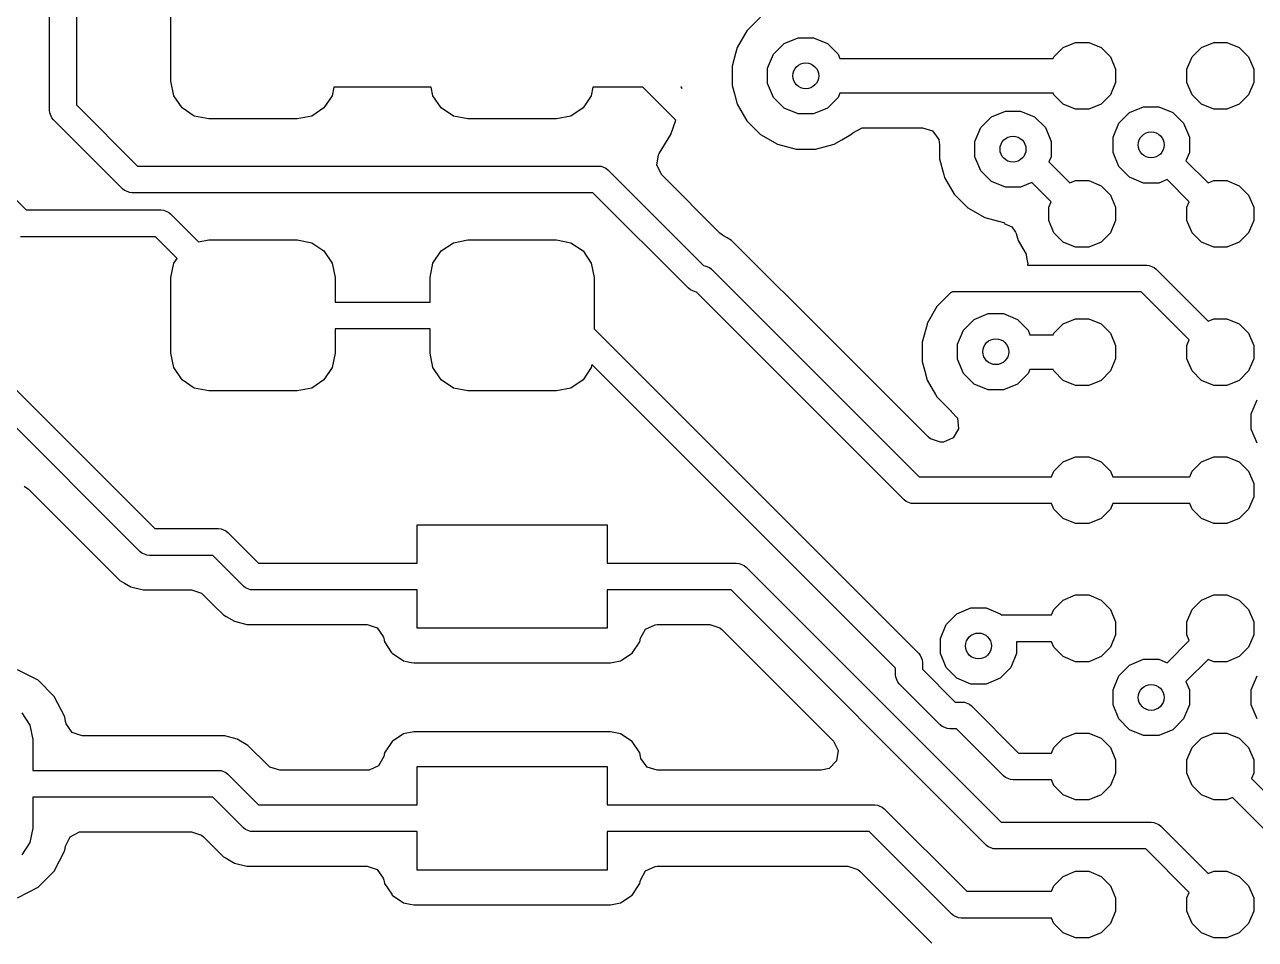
# Model space of a CAD drawing. Extents: x 2.09 to 4.51, y -4.8 to -2.93.
# Drawn here: x 3.255 to 3.5356, y -3.9725 to -3.7639 of the extents above; entities that cross this region are included whole.
import ezdxf

# ---------------------------------------------------------------- set-up
doc = ezdxf.new("R2010")
doc.units = 0
doc.header["$MEASUREMENT"] = 0
doc.layers.add('BLACK', color=7, linetype='CONTINUOUS')

msp = doc.modelspace()

# ---------------------------------------------------------------- linework, layer by layer
at = {"layer": 'BLACK', "linetype": 'CONTINUOUS'}
for p, q in [((3.26073, -3.78346), (3.26073, -3.57901)), ((3.26683, -3.57901), (3.26683, -3.7822)), ((3.28839, -3.77682), (3.28839, -3.7596)), ((3.42278, -3.76219), (3.41967, -3.7653)), ((3.41967, -3.7653), (3.41746, -3.76912)), ((3.42815, -3.76823), (3.43134, -3.7669)), ((3.43134, -3.7669), (3.4348, -3.7669)), ((3.4348, -3.7669), (3.43799, -3.76823)), ((3.41746, -3.76912), (3.41709, -3.7705)), ((3.42571, -3.77067), (3.42815, -3.76823)), ((3.43799, -3.76823), (3.44044, -3.77067)), ((3.48961, -3.77128), (3.49175, -3.76914)), ((3.49175, -3.76914), (3.49455, -3.76798)), ((3.49455, -3.76798), (3.49758, -3.76798)), ((3.49758, -3.76798), (3.50037, -3.76914)), ((3.50037, -3.76914), (3.50251, -3.77128)), ((3.52111, -3.77128), (3.52325, -3.76914)), ((3.52325, -3.76914), (3.52605, -3.76798)), ((3.52605, -3.76798), (3.52907, -3.76798)), ((3.52907, -3.76798), (3.53187, -3.76914)), ((3.53187, -3.76914), (3.53401, -3.77128)), ((3.41709, -3.7705), (3.41632, -3.77339)), ((3.42438, -3.77386), (3.42571, -3.77067)), ((3.44044, -3.77067), (3.44084, -3.77165)), ((3.44084, -3.77165), (3.48946, -3.77165)), ((3.48946, -3.77165), (3.48961, -3.77128)), ((3.50251, -3.77128), (3.50367, -3.77408)), ((3.51995, -3.77408), (3.52111, -3.77128)), ((3.53401, -3.77128), (3.53517, -3.77408)), ((3.41632, -3.77339), (3.41632, -3.7778)), ((3.42438, -3.77732), (3.42438, -3.77386)), ((3.50367, -3.77408), (3.50367, -3.7771)), ((3.51995, -3.7771), (3.51995, -3.77408)), ((3.53517, -3.77408), (3.53517, -3.7771)), ((3.28904, -3.78012), (3.28839, -3.77682)), ((3.32551, -3.77821), (3.32513, -3.78012)), ((3.34772, -3.77821), (3.32551, -3.77821)), ((3.3481, -3.78012), (3.34772, -3.77821)), ((3.38457, -3.77821), (3.38419, -3.78012)), ((3.39594, -3.77821), (3.38457, -3.77821)), ((3.40343, -3.7857), (3.39594, -3.77821)), ((3.40484, -3.77821), (3.40457, -3.77821)), ((3.40457, -3.77821), (3.40484, -3.77848)), ((3.40484, -3.77848), (3.40484, -3.77821)), ((3.40484, -3.77821), (3.40484, -3.77821)), ((3.41632, -3.7778), (3.41683, -3.7797)), ((3.42571, -3.78051), (3.42438, -3.77732)), ((3.50367, -3.7771), (3.50251, -3.7799)), ((3.52111, -3.7799), (3.51995, -3.7771)), ((3.53517, -3.7771), (3.53401, -3.7799)), ((3.29091, -3.78291), (3.28904, -3.78012)), ((3.32513, -3.78012), (3.32326, -3.78291)), ((3.34996, -3.78291), (3.3481, -3.78012)), ((3.38419, -3.78012), (3.38232, -3.78291)), ((3.41683, -3.7797), (3.41746, -3.78206)), ((3.42815, -3.78296), (3.42571, -3.78051)), ((3.44044, -3.78051), (3.43799, -3.78296)), ((3.44084, -3.77953), (3.44044, -3.78051)), ((3.48946, -3.77953), (3.44084, -3.77953)), ((3.48961, -3.7799), (3.48946, -3.77953)), ((3.49175, -3.78204), (3.48961, -3.7799)), ((3.50251, -3.7799), (3.50037, -3.78204)), ((3.52325, -3.78204), (3.52111, -3.7799)), ((3.53401, -3.7799), (3.53187, -3.78204)), ((3.2324, -3.78321), (3.25538, -3.80618)), ((3.26079, -3.78406), (3.26073, -3.78346)), ((3.26124, -3.78516), (3.26079, -3.78406)), ((3.26683, -3.7822), (3.28079, -3.79616)), ((3.2937, -3.78478), (3.29091, -3.78291)), ((3.32326, -3.78291), (3.32047, -3.78478)), ((3.35276, -3.78478), (3.34996, -3.78291)), ((3.38232, -3.78291), (3.37953, -3.78478)), ((3.41746, -3.78206), (3.41963, -3.78582)), ((3.43134, -3.78428), (3.42815, -3.78296)), ((3.4348, -3.78428), (3.43134, -3.78428)), ((3.43799, -3.78296), (3.4348, -3.78428)), ((3.47539, -3.78494), (3.47859, -3.78362)), ((3.47859, -3.78362), (3.48204, -3.78362)), ((3.48204, -3.78362), (3.48524, -3.78494)), ((3.49455, -3.7832), (3.49175, -3.78204)), ((3.49758, -3.7832), (3.49455, -3.7832)), ((3.50037, -3.78204), (3.49758, -3.7832)), ((3.50445, -3.78642), (3.50689, -3.78397)), ((3.50689, -3.78397), (3.51008, -3.78265)), ((3.51008, -3.78265), (3.51354, -3.78265)), ((3.51354, -3.78265), (3.51673, -3.78397)), ((3.51673, -3.78397), (3.51918, -3.78642)), ((3.52605, -3.7832), (3.52325, -3.78204)), ((3.52907, -3.7832), (3.52605, -3.7832)), ((3.53187, -3.78204), (3.52907, -3.7832)), ((3.26162, -3.78562), (3.26124, -3.78516)), ((3.27737, -3.80137), (3.26162, -3.78562)), ((3.297, -3.78543), (3.2937, -3.78478)), ((3.31718, -3.78543), (3.297, -3.78543)), ((3.32047, -3.78478), (3.31718, -3.78543)), ((3.35605, -3.78543), (3.35276, -3.78478)), ((3.37623, -3.78543), (3.35605, -3.78543)), ((3.37953, -3.78478), (3.37623, -3.78543)), ((3.40234, -3.789), (3.40343, -3.7857)), ((3.41963, -3.78582), (3.41967, -3.78588)), ((3.41967, -3.78588), (3.42278, -3.789)), ((3.47295, -3.78738), (3.47539, -3.78494)), ((3.48524, -3.78494), (3.48768, -3.78738)), ((3.50312, -3.78961), (3.50445, -3.78642)), ((3.51918, -3.78642), (3.5205, -3.78961)), ((3.39966, -3.79333), (3.40234, -3.789)), ((3.42278, -3.789), (3.42278, -3.789)), ((3.42278, -3.789), (3.4266, -3.7912)), ((3.4413, -3.79018), (3.44336, -3.789)), ((3.44336, -3.789), (3.44379, -3.78856)), ((3.44379, -3.78856), (3.44594, -3.78747)), ((3.44594, -3.78747), (3.44655, -3.78742)), ((3.44655, -3.78742), (3.45967, -3.78742)), ((3.45967, -3.78742), (3.46196, -3.78817)), ((3.46196, -3.78817), (3.46337, -3.79011)), ((3.47163, -3.79058), (3.47295, -3.78738)), ((3.48768, -3.78738), (3.489, -3.79058)), ((3.50312, -3.79307), (3.50312, -3.78961)), ((3.5205, -3.78961), (3.5205, -3.79307)), ((3.4266, -3.7912), (3.4266, -3.7912)), ((3.4266, -3.7912), (3.4266, -3.7912)), ((3.4266, -3.7912), (3.4266, -3.7912)), ((3.4266, -3.7912), (3.43087, -3.79234)), ((3.43087, -3.79234), (3.43087, -3.79234)), ((3.43087, -3.79234), (3.43528, -3.79234)), ((3.43528, -3.79234), (3.43954, -3.7912)), ((3.43528, -3.79234), (3.43528, -3.79234)), ((3.43954, -3.7912), (3.4413, -3.79018)), ((3.43954, -3.7912), (3.43954, -3.7912)), ((3.43954, -3.7912), (3.43954, -3.7912)), ((3.46337, -3.79011), (3.46356, -3.79132)), ((3.46356, -3.79132), (3.46356, -3.79451)), ((3.47163, -3.79403), (3.47163, -3.79058)), ((3.489, -3.79058), (3.489, -3.79403)), ((3.39913, -3.79599), (3.39951, -3.79361)), ((3.39951, -3.79361), (3.39966, -3.79333)), ((3.46356, -3.79451), (3.46454, -3.79815)), ((3.47295, -3.79722), (3.47163, -3.79403)), ((3.489, -3.79403), (3.48851, -3.79522)), ((3.48851, -3.79522), (3.49329, -3.8)), ((3.50445, -3.79626), (3.50312, -3.79307)), ((3.5205, -3.79307), (3.51972, -3.79494)), ((3.51972, -3.79494), (3.52479, -3.8)), ((3.28079, -3.79616), (3.38583, -3.79616)), ((3.38583, -3.79616), (3.38642, -3.79622)), ((3.38642, -3.79622), (3.38752, -3.79668)), ((3.38752, -3.79668), (3.38798, -3.79706)), ((3.38798, -3.79706), (3.40978, -3.81885)), ((3.40023, -3.79813), (3.39913, -3.79599)), ((3.41352, -3.81143), (3.40023, -3.79813)), ((3.46454, -3.79815), (3.4647, -3.79877)), ((3.47539, -3.79967), (3.47295, -3.79722)), ((3.50689, -3.7987), (3.50445, -3.79626)), ((3.4647, -3.79877), (3.46691, -3.80259)), ((3.47859, -3.80099), (3.47539, -3.79967)), ((3.48204, -3.80099), (3.47859, -3.80099)), ((3.4846, -3.79993), (3.48204, -3.80099)), ((3.48898, -3.80432), (3.4846, -3.79993)), ((3.49329, -3.8), (3.49455, -3.79948)), ((3.49455, -3.79948), (3.49758, -3.79948)), ((3.49758, -3.79948), (3.50037, -3.80064)), ((3.50037, -3.80064), (3.50251, -3.80278)), ((3.51008, -3.80003), (3.50689, -3.7987)), ((3.51354, -3.80003), (3.51008, -3.80003)), ((3.51541, -3.79925), (3.51354, -3.80003)), ((3.52047, -3.80432), (3.51541, -3.79925)), ((3.52479, -3.8), (3.52605, -3.79948)), ((3.52605, -3.79948), (3.52907, -3.79948)), ((3.52907, -3.79948), (3.53187, -3.80064)), ((3.53187, -3.80064), (3.53401, -3.80278)), ((3.27783, -3.80175), (3.27737, -3.80137)), ((3.27861, -3.80207), (3.27783, -3.80175)), ((3.27783, -3.80175), (3.27783, -3.80175)), ((3.27893, -3.80221), (3.27861, -3.80207)), ((3.27953, -3.80226), (3.27893, -3.80221)), ((3.27893, -3.80221), (3.27893, -3.80221)), ((3.38456, -3.80226), (3.27953, -3.80226)), ((3.40633, -3.82403), (3.38456, -3.80226)), ((3.46691, -3.80259), (3.46691, -3.80259)), ((3.46691, -3.80259), (3.47003, -3.80571)), ((3.50251, -3.80278), (3.50367, -3.80557)), ((3.53401, -3.80278), (3.53517, -3.80557)), ((3.25538, -3.80618), (3.2861, -3.80618)), ((3.2861, -3.80618), (3.2867, -3.80624)), ((3.2867, -3.80624), (3.2878, -3.8067)), ((3.2878, -3.8067), (3.28826, -3.80708)), ((3.47003, -3.80571), (3.47105, -3.8063)), ((3.47105, -3.8063), (3.47385, -3.80791)), ((3.48846, -3.80557), (3.48898, -3.80432)), ((3.48846, -3.8086), (3.48846, -3.80557)), ((3.50367, -3.80557), (3.50367, -3.8086)), ((3.51995, -3.80557), (3.52047, -3.80432)), ((3.51995, -3.8086), (3.51995, -3.80557)), ((3.53517, -3.80557), (3.53517, -3.8086)), ((3.28826, -3.80708), (3.29465, -3.81346)), ((3.47385, -3.80791), (3.47385, -3.80791)), ((3.47385, -3.80791), (3.47385, -3.80791)), ((3.47385, -3.80791), (3.47385, -3.80791)), ((3.47385, -3.80791), (3.47811, -3.80906)), ((3.47811, -3.80906), (3.47811, -3.80906)), ((3.47811, -3.80906), (3.47836, -3.80912)), ((3.47836, -3.80912), (3.47833, -3.80923)), ((3.47833, -3.80923), (3.48006, -3.81006)), ((3.48961, -3.8114), (3.48846, -3.8086)), ((3.50367, -3.8086), (3.50251, -3.8114)), ((3.52111, -3.8114), (3.51995, -3.8086)), ((3.53517, -3.8086), (3.53401, -3.8114)), ((3.28484, -3.81228), (3.25411, -3.81228)), ((3.28977, -3.81722), (3.28484, -3.81228)), ((3.41433, -3.81205), (3.41352, -3.81143)), ((3.41519, -3.81255), (3.41433, -3.81205)), ((3.48006, -3.81006), (3.4809, -3.81122)), ((3.4809, -3.81122), (3.48106, -3.81154)), ((3.48106, -3.81154), (3.48148, -3.81313)), ((3.49175, -3.81354), (3.48961, -3.8114)), ((3.50251, -3.8114), (3.50037, -3.81354)), ((3.52325, -3.81354), (3.52111, -3.8114)), ((3.53401, -3.8114), (3.53187, -3.81354)), ((3.29465, -3.81346), (3.297, -3.81299)), ((3.297, -3.81299), (3.31718, -3.81299)), ((3.31718, -3.81299), (3.32047, -3.81365)), ((3.32047, -3.81365), (3.32326, -3.81551)), ((3.34996, -3.81551), (3.35276, -3.81365)), ((3.35276, -3.81365), (3.35605, -3.81299)), ((3.35605, -3.81299), (3.37623, -3.81299)), ((3.37623, -3.81299), (3.37953, -3.81365)), ((3.37953, -3.81365), (3.38232, -3.81551)), ((3.41617, -3.81311), (3.41519, -3.81255)), ((3.43901, -3.83595), (3.41617, -3.81311)), ((3.48148, -3.81313), (3.48328, -3.81624)), ((3.49455, -3.81469), (3.49175, -3.81354)), ((3.49758, -3.81469), (3.49455, -3.81469)), ((3.50037, -3.81354), (3.49758, -3.81469)), ((3.52605, -3.81469), (3.52325, -3.81354)), ((3.52907, -3.81469), (3.52605, -3.81469)), ((3.53187, -3.81354), (3.52907, -3.81469)), ((3.28904, -3.81831), (3.28977, -3.81722)), ((3.32326, -3.81551), (3.32513, -3.81831)), ((3.3481, -3.81831), (3.34996, -3.81551)), ((3.38232, -3.81551), (3.38419, -3.81831)), ((3.48328, -3.81624), (3.48334, -3.81638)), ((3.48334, -3.81638), (3.48348, -3.81743)), ((3.48348, -3.81743), (3.4837, -3.81846)), ((3.28839, -3.8216), (3.28904, -3.81831)), ((3.32513, -3.81831), (3.32579, -3.8216)), ((3.34744, -3.8216), (3.3481, -3.81831)), ((3.38419, -3.81831), (3.38484, -3.8216)), ((3.40978, -3.81885), (3.41004, -3.81888)), ((3.41004, -3.81888), (3.41114, -3.81933)), ((3.41114, -3.81933), (3.41161, -3.81971)), ((3.41161, -3.81971), (3.45892, -3.86703)), ((3.4837, -3.81846), (3.48363, -3.81861)), ((3.48363, -3.81861), (3.48365, -3.81876)), ((3.48365, -3.81876), (3.51079, -3.81876)), ((3.51079, -3.81876), (3.51138, -3.81882)), ((3.51138, -3.81882), (3.51248, -3.81927)), ((3.51248, -3.81927), (3.51295, -3.81965)), ((3.51295, -3.81965), (3.52479, -3.8315)), ((3.28839, -3.83883), (3.28839, -3.8216)), ((3.32579, -3.8216), (3.32579, -3.82717)), ((3.34744, -3.82717), (3.34744, -3.8216)), ((3.38484, -3.8216), (3.38484, -3.83328)), ((3.40679, -3.82441), (3.40633, -3.82403)), ((3.40789, -3.82486), (3.40679, -3.82441)), ((3.40815, -3.82489), (3.40789, -3.82486)), ((3.4555, -3.87224), (3.40815, -3.82489)), ((3.46609, -3.8251), (3.46297, -3.82822)), ((3.4665, -3.82486), (3.46609, -3.8251)), ((3.50952, -3.82486), (3.4665, -3.82486)), ((3.52047, -3.83581), (3.50952, -3.82486)), ((3.32579, -3.82717), (3.34744, -3.82717)), ((3.46297, -3.82822), (3.46077, -3.83204)), ((3.46901, -3.83358), (3.47146, -3.83114)), ((3.47146, -3.83114), (3.47465, -3.82982)), ((3.47465, -3.82982), (3.47811, -3.82982)), ((3.47811, -3.82982), (3.4813, -3.83114)), ((3.4813, -3.83114), (3.48374, -3.83358)), ((3.49175, -3.83213), (3.49455, -3.83098)), ((3.49455, -3.83098), (3.49758, -3.83098)), ((3.49758, -3.83098), (3.50037, -3.83213)), ((3.52479, -3.8315), (3.52605, -3.83098)), ((3.52605, -3.83098), (3.52907, -3.83098)), ((3.52907, -3.83098), (3.53187, -3.83213)), ((3.34744, -3.83327), (3.32579, -3.83327)), ((3.32579, -3.83327), (3.32579, -3.83883)), ((3.34744, -3.83883), (3.34744, -3.83327)), ((3.38484, -3.83328), (3.45877, -3.90721)), ((3.46071, -3.83226), (3.45963, -3.8363)), ((3.46077, -3.83204), (3.46071, -3.83226)), ((3.46769, -3.83678), (3.46901, -3.83358)), ((3.48374, -3.83358), (3.48418, -3.83465)), ((3.48418, -3.83465), (3.48946, -3.83465)), ((3.48946, -3.83465), (3.48961, -3.83427)), ((3.48961, -3.83427), (3.49175, -3.83213)), ((3.50037, -3.83213), (3.50251, -3.83427)), ((3.50251, -3.83427), (3.50367, -3.83707)), ((3.53187, -3.83213), (3.53401, -3.83427)), ((3.53401, -3.83427), (3.53517, -3.83707)), ((3.46105, -3.85799), (3.43901, -3.83595)), ((3.45963, -3.8363), (3.45963, -3.84071)), ((3.46769, -3.84023), (3.46769, -3.83678)), ((3.50367, -3.83707), (3.50367, -3.8401)), ((3.51995, -3.83707), (3.52047, -3.83581)), ((3.51995, -3.8401), (3.51995, -3.83707)), ((3.53517, -3.83707), (3.53517, -3.8401)), ((3.28904, -3.84212), (3.28839, -3.83883)), ((3.32579, -3.83883), (3.32513, -3.84212)), ((3.3481, -3.84212), (3.34744, -3.83883)), ((3.46901, -3.84343), (3.46769, -3.84023)), ((3.50367, -3.8401), (3.50251, -3.84289)), ((3.52111, -3.84289), (3.51995, -3.8401)), ((3.53517, -3.8401), (3.53401, -3.84289)), ((3.29091, -3.84492), (3.28904, -3.84212)), ((3.32513, -3.84212), (3.32326, -3.84492)), ((3.34996, -3.84492), (3.3481, -3.84212)), ((3.38419, -3.84212), (3.38232, -3.84492)), ((3.38433, -3.8414), (3.38419, -3.84212)), ((3.45356, -3.91063), (3.38433, -3.8414)), ((3.45963, -3.84071), (3.46022, -3.84294)), ((3.46022, -3.84294), (3.46077, -3.84497)), ((3.48412, -3.84252), (3.48374, -3.84343)), ((3.48946, -3.84252), (3.48412, -3.84252)), ((3.48961, -3.84289), (3.48946, -3.84252)), ((3.49175, -3.84503), (3.48961, -3.84289)), ((3.50251, -3.84289), (3.50037, -3.84503)), ((3.52325, -3.84503), (3.52111, -3.84289)), ((3.53401, -3.84289), (3.53187, -3.84503)), ((3.25019, -3.8443), (3.28473, -3.87884)), ((3.2937, -3.84679), (3.29091, -3.84492)), ((3.32326, -3.84492), (3.32047, -3.84679)), ((3.35276, -3.84679), (3.34996, -3.84492)), ((3.38232, -3.84492), (3.37953, -3.84679)), ((3.46077, -3.84497), (3.46265, -3.84822)), ((3.47146, -3.84587), (3.46901, -3.84343)), ((3.47465, -3.84719), (3.47146, -3.84587)), ((3.4813, -3.84587), (3.47811, -3.84719)), ((3.48374, -3.84343), (3.4813, -3.84587)), ((3.49455, -3.84619), (3.49175, -3.84503)), ((3.50037, -3.84503), (3.49758, -3.84619)), ((3.52605, -3.84619), (3.52325, -3.84503)), ((3.53187, -3.84503), (3.52907, -3.84619)), ((3.297, -3.84744), (3.2937, -3.84679)), ((3.31718, -3.84744), (3.297, -3.84744)), ((3.32047, -3.84679), (3.31718, -3.84744)), ((3.35605, -3.84744), (3.35276, -3.84679)), ((3.37623, -3.84744), (3.35605, -3.84744)), ((3.37953, -3.84679), (3.37623, -3.84744)), ((3.46265, -3.84822), (3.46297, -3.84879)), ((3.46297, -3.84879), (3.46609, -3.85191)), ((3.47811, -3.84719), (3.47465, -3.84719)), ((3.49758, -3.84619), (3.49455, -3.84619)), ((3.52907, -3.84619), (3.52605, -3.84619)), ((3.53462, -3.85268), (3.53594, -3.84949)), ((3.28131, -3.88405), (3.24902, -3.85176)), ((3.46609, -3.85191), (3.46609, -3.85191)), ((3.46609, -3.85191), (3.46609, -3.85191)), ((3.46609, -3.85191), (3.46629, -3.85206)), ((3.46629, -3.85206), (3.46625, -3.85213)), ((3.46625, -3.85213), (3.46762, -3.85365)), ((3.46762, -3.85365), (3.46787, -3.85605)), ((3.53462, -3.85614), (3.53462, -3.85268)), ((3.46787, -3.85605), (3.46667, -3.85813)), ((3.53594, -3.85933), (3.53462, -3.85614)), ((3.46151, -3.85839), (3.46105, -3.85799)), ((3.46381, -3.85913), (3.46151, -3.85839)), ((3.46406, -3.85913), (3.46381, -3.85913)), ((3.46447, -3.85911), (3.46406, -3.85913)), ((3.46667, -3.85813), (3.46447, -3.85911)), ((3.49175, -3.86363), (3.49455, -3.86247)), ((3.49455, -3.86247), (3.49758, -3.86247)), ((3.49758, -3.86247), (3.50037, -3.86363)), ((3.52325, -3.86363), (3.52605, -3.86247)), ((3.52605, -3.86247), (3.52907, -3.86247)), ((3.52907, -3.86247), (3.53187, -3.86363)), ((3.48961, -3.86577), (3.49175, -3.86363)), ((3.50037, -3.86363), (3.50251, -3.86577)), ((3.52111, -3.86577), (3.52325, -3.86363)), ((3.53187, -3.86363), (3.53401, -3.86577)), ((3.45892, -3.86703), (3.48909, -3.86703)), ((3.48909, -3.86703), (3.48961, -3.86577)), ((3.50251, -3.86577), (3.50303, -3.86703)), ((3.50303, -3.86703), (3.52059, -3.86703)), ((3.52059, -3.86703), (3.52111, -3.86577)), ((3.53401, -3.86577), (3.53517, -3.86857)), ((3.25496, -3.86914), (3.25595, -3.86985)), ((3.25595, -3.86985), (3.27471, -3.88861)), ((3.53517, -3.86857), (3.53517, -3.87159)), ((3.45596, -3.87262), (3.4555, -3.87224)), ((3.45706, -3.87307), (3.45596, -3.87262)), ((3.45596, -3.87262), (3.45596, -3.87262)), ((3.45766, -3.87313), (3.45706, -3.87307)), ((3.48909, -3.87313), (3.45766, -3.87313)), ((3.48961, -3.87439), (3.48909, -3.87313)), ((3.50303, -3.87313), (3.50251, -3.87439)), ((3.52059, -3.87313), (3.50303, -3.87313)), ((3.52111, -3.87439), (3.52059, -3.87313)), ((3.53517, -3.87159), (3.53401, -3.87439)), ((3.49175, -3.87653), (3.48961, -3.87439)), ((3.49455, -3.87769), (3.49175, -3.87653)), ((3.50037, -3.87653), (3.49758, -3.87769)), ((3.50251, -3.87439), (3.50037, -3.87653)), ((3.52325, -3.87653), (3.52111, -3.87439)), ((3.52605, -3.87769), (3.52325, -3.87653)), ((3.53187, -3.87653), (3.52907, -3.87769)), ((3.53401, -3.87439), (3.53187, -3.87653)), ((3.28473, -3.87884), (3.29921, -3.87884)), ((3.29921, -3.87884), (3.29981, -3.8789)), ((3.29981, -3.8789), (3.30091, -3.87935)), ((3.30091, -3.87935), (3.30137, -3.87973)), ((3.34449, -3.88671), (3.34449, -3.87795)), ((3.34449, -3.87795), (3.3878, -3.87795)), ((3.3878, -3.87795), (3.3878, -3.88671)), ((3.49758, -3.87769), (3.49455, -3.87769)), ((3.52907, -3.87769), (3.52605, -3.87769)), ((3.30137, -3.87973), (3.30835, -3.88671)), ((3.28177, -3.88443), (3.28131, -3.88405)), ((3.28255, -3.88475), (3.28177, -3.88443)), ((3.28177, -3.88443), (3.28177, -3.88443)), ((3.28287, -3.88488), (3.28255, -3.88475)), ((3.28346, -3.88494), (3.28287, -3.88488)), ((3.28287, -3.88488), (3.28287, -3.88488)), ((3.29795, -3.88494), (3.28346, -3.88494)), ((3.30493, -3.89192), (3.29795, -3.88494)), ((3.30835, -3.88671), (3.34449, -3.88671)), ((3.3878, -3.88671), (3.41732, -3.88671)), ((3.41732, -3.88671), (3.41792, -3.88677)), ((3.41792, -3.88677), (3.41902, -3.88723)), ((3.41902, -3.88723), (3.41948, -3.88761)), ((3.41948, -3.88761), (3.47764, -3.94577)), ((3.27471, -3.88861), (3.27471, -3.88861)), ((3.27471, -3.88861), (3.27674, -3.89065)), ((3.27674, -3.89065), (3.27674, -3.89065)), ((3.27674, -3.89065), (3.27783, -3.89127)), ((3.27783, -3.89127), (3.27924, -3.89209)), ((3.27924, -3.89209), (3.28202, -3.89283)), ((3.28202, -3.89283), (3.29306, -3.89283)), ((3.29306, -3.89283), (3.29536, -3.89358)), ((3.29536, -3.89358), (3.29582, -3.89398)), ((3.30539, -3.8923), (3.30493, -3.89192)), ((3.30649, -3.89276), (3.30539, -3.8923)), ((3.30709, -3.89281), (3.30649, -3.89276)), ((3.34449, -3.89281), (3.30709, -3.89281)), ((3.34449, -3.90157), (3.34449, -3.89281)), ((3.41606, -3.89281), (3.3878, -3.89281)), ((3.3878, -3.89281), (3.3878, -3.90157)), ((3.47422, -3.95098), (3.41606, -3.89281)), ((3.29582, -3.89398), (3.29833, -3.89648)), ((3.29833, -3.89648), (3.29833, -3.89648)), ((3.29833, -3.89648), (3.30037, -3.89852)), ((3.48961, -3.89727), (3.49175, -3.89513)), ((3.49175, -3.89513), (3.49455, -3.89397)), ((3.49455, -3.89397), (3.49758, -3.89397)), ((3.49758, -3.89397), (3.50037, -3.89513)), ((3.50037, -3.89513), (3.50251, -3.89727)), ((3.52111, -3.89727), (3.52325, -3.89513)), ((3.52325, -3.89513), (3.52605, -3.89397)), ((3.52605, -3.89397), (3.52907, -3.89397)), ((3.52907, -3.89397), (3.53187, -3.89513)), ((3.53187, -3.89513), (3.53401, -3.89727)), ((3.30037, -3.89852), (3.30037, -3.89852)), ((3.30037, -3.89852), (3.30093, -3.89885)), ((3.30093, -3.89885), (3.30286, -3.89996)), ((3.46508, -3.90067), (3.46752, -3.89823)), ((3.46752, -3.89823), (3.47071, -3.8969)), ((3.47071, -3.8969), (3.47417, -3.8969)), ((3.47417, -3.8969), (3.47736, -3.89823)), ((3.47736, -3.89823), (3.47766, -3.89852)), ((3.47766, -3.89852), (3.48909, -3.89852)), ((3.48909, -3.89852), (3.48961, -3.89727)), ((3.50251, -3.89727), (3.50367, -3.90006)), ((3.51995, -3.90006), (3.52111, -3.89727)), ((3.53401, -3.89727), (3.53517, -3.90006)), ((3.30286, -3.89996), (3.30565, -3.90071)), ((3.30565, -3.90071), (3.33307, -3.90071)), ((3.33307, -3.90071), (3.33536, -3.90145)), ((3.33536, -3.90145), (3.33678, -3.9034)), ((3.3878, -3.90157), (3.34449, -3.90157)), ((3.39539, -3.90385), (3.39657, -3.90174)), ((3.39657, -3.90174), (3.39876, -3.90074)), ((3.39876, -3.90074), (3.39921, -3.90071)), ((3.39921, -3.90071), (3.41117, -3.90071)), ((3.41117, -3.90071), (3.41347, -3.90145)), ((3.41347, -3.90145), (3.41393, -3.90185)), ((3.41393, -3.90185), (3.43936, -3.92728)), ((3.46375, -3.90386), (3.46508, -3.90067)), ((3.50367, -3.90006), (3.50367, -3.90309)), ((3.51995, -3.90309), (3.51995, -3.90006)), ((3.53517, -3.90006), (3.53517, -3.90309)), ((3.33678, -3.9034), (3.33689, -3.90385)), ((3.33689, -3.90385), (3.33698, -3.9043)), ((3.33698, -3.9043), (3.33705, -3.90465)), ((3.33705, -3.90465), (3.33705, -3.90465)), ((3.33705, -3.90465), (3.33861, -3.90699)), ((3.39349, -3.90727), (3.39523, -3.90465)), ((3.39523, -3.90465), (3.39539, -3.90385)), ((3.46375, -3.90732), (3.46375, -3.90386)), ((3.48909, -3.90463), (3.48113, -3.90463)), ((3.48113, -3.90463), (3.48113, -3.90732)), ((3.48961, -3.90588), (3.48909, -3.90463)), ((3.50367, -3.90309), (3.50251, -3.90588)), ((3.51541, -3.90941), (3.52047, -3.90435)), ((3.52047, -3.90435), (3.51995, -3.90309)), ((3.53517, -3.90309), (3.53401, -3.90588)), ((3.33861, -3.90699), (3.3388, -3.90727)), ((3.3388, -3.90727), (3.34141, -3.90901)), ((3.39088, -3.90901), (3.39349, -3.90727)), ((3.45877, -3.90721), (3.45915, -3.90767)), ((3.45915, -3.90767), (3.45915, -3.90767)), ((3.45915, -3.90767), (3.45961, -3.90877)), ((3.46508, -3.91051), (3.46375, -3.90732)), ((3.48113, -3.90732), (3.47981, -3.91051)), ((3.49175, -3.90802), (3.48961, -3.90588)), ((3.50251, -3.90588), (3.50037, -3.90802)), ((3.53401, -3.90588), (3.53187, -3.90802)), ((3.34141, -3.90901), (3.34316, -3.90936)), ((3.34316, -3.90936), (3.34371, -3.90947)), ((3.34371, -3.90947), (3.34371, -3.90947)), ((3.34371, -3.90947), (3.34371, -3.90947)), ((3.34371, -3.90947), (3.34371, -3.90947)), ((3.34371, -3.90947), (3.38857, -3.90947)), ((3.38857, -3.90947), (3.39088, -3.90901)), ((3.38857, -3.90947), (3.38857, -3.90947)), ((3.45961, -3.90877), (3.45967, -3.90937)), ((3.45967, -3.90937), (3.45967, -3.91088)), ((3.46752, -3.91296), (3.46508, -3.91051)), ((3.47981, -3.91051), (3.47736, -3.91296)), ((3.49455, -3.90918), (3.49175, -3.90802)), ((3.49758, -3.90918), (3.49455, -3.90918)), ((3.50037, -3.90802), (3.49758, -3.90918)), ((3.50445, -3.9124), (3.50689, -3.90996)), ((3.50689, -3.90996), (3.51008, -3.90863)), ((3.51008, -3.90863), (3.51354, -3.90863)), ((3.51354, -3.90863), (3.51541, -3.90941)), ((3.52479, -3.90866), (3.51972, -3.91372)), ((3.52605, -3.90918), (3.52479, -3.90866)), ((3.52907, -3.90918), (3.52605, -3.90918)), ((3.53187, -3.90802), (3.52907, -3.90918)), ((3.25732, -3.913), (3.25344, -3.91103)), ((3.2581, -3.9134), (3.25732, -3.913)), ((3.45356, -3.91215), (3.45356, -3.91063)), ((3.45362, -3.91274), (3.45356, -3.91215)), ((3.45408, -3.91384), (3.45362, -3.91274)), ((3.45967, -3.91088), (3.46715, -3.91837)), ((3.47071, -3.91428), (3.46752, -3.91296)), ((3.47736, -3.91296), (3.47417, -3.91428)), ((3.50312, -3.91559), (3.50445, -3.9124)), ((3.53462, -3.91559), (3.53594, -3.9124)), ((3.2618, -3.9171), (3.2581, -3.9134)), ((3.45446, -3.9143), (3.45408, -3.91384)), ((3.46373, -3.92357), (3.45446, -3.9143)), ((3.47417, -3.91428), (3.47071, -3.91428)), ((3.50312, -3.91905), (3.50312, -3.91559)), ((3.51972, -3.91372), (3.5205, -3.91559)), ((3.5205, -3.91559), (3.5205, -3.91905)), ((3.53462, -3.91905), (3.53462, -3.91559)), ((3.26417, -3.92176), (3.2618, -3.9171)), ((3.46715, -3.91837), (3.46866, -3.91837)), ((3.46866, -3.91837), (3.46926, -3.91842)), ((3.46926, -3.91842), (3.47036, -3.91888)), ((3.47036, -3.91888), (3.47082, -3.91926)), ((3.25437, -3.92083), (3.25623, -3.92362)), ((3.26433, -3.92278), (3.26417, -3.92176)), ((3.47082, -3.91926), (3.48158, -3.93002)), ((3.50445, -3.92224), (3.50312, -3.91905)), ((3.5205, -3.91905), (3.51918, -3.92224)), ((3.53594, -3.92224), (3.53462, -3.91905)), ((3.25623, -3.92362), (3.25689, -3.92692)), ((3.26448, -3.92337), (3.26433, -3.92278)), ((3.26589, -3.92532), (3.26448, -3.92337)), ((3.46419, -3.92395), (3.46373, -3.92357)), ((3.4648, -3.92421), (3.46419, -3.92395)), ((3.46419, -3.92395), (3.46419, -3.92395)), ((3.46529, -3.92441), (3.4648, -3.92421)), ((3.46589, -3.92447), (3.46529, -3.92441)), ((3.46529, -3.92441), (3.46529, -3.92441)), ((3.4674, -3.92447), (3.46589, -3.92447)), ((3.47816, -3.93523), (3.4674, -3.92447)), ((3.50689, -3.92469), (3.50445, -3.92224)), ((3.51918, -3.92224), (3.51673, -3.92469)), ((3.25689, -3.92692), (3.25689, -3.93396)), ((3.26818, -3.92606), (3.26589, -3.92532)), ((3.30065, -3.92606), (3.26818, -3.92606)), ((3.30344, -3.92681), (3.30065, -3.92606)), ((3.30065, -3.92606), (3.30065, -3.92606)), ((3.30593, -3.92825), (3.30344, -3.92681)), ((3.30344, -3.92681), (3.30344, -3.92681)), ((3.30344, -3.92681), (3.30344, -3.92681)), ((3.34141, -3.92564), (3.3388, -3.92738)), ((3.34371, -3.92518), (3.34141, -3.92564)), ((3.34141, -3.92564), (3.34141, -3.92564)), ((3.38857, -3.92518), (3.34371, -3.92518)), ((3.34371, -3.92518), (3.34371, -3.92518)), ((3.34371, -3.92518), (3.34371, -3.92518)), ((3.39088, -3.92564), (3.38857, -3.92518)), ((3.38857, -3.92518), (3.38857, -3.92518)), ((3.39349, -3.92738), (3.39088, -3.92564)), ((3.39088, -3.92564), (3.39088, -3.92564)), ((3.39088, -3.92564), (3.39088, -3.92564)), ((3.39088, -3.92564), (3.39088, -3.92564)), ((3.43936, -3.92728), (3.44046, -3.92943)), ((3.48961, -3.92876), (3.49175, -3.92662)), ((3.49175, -3.92662), (3.49455, -3.92546)), ((3.49455, -3.92546), (3.49758, -3.92546)), ((3.49758, -3.92546), (3.50037, -3.92662)), ((3.50037, -3.92662), (3.50251, -3.92876)), ((3.51008, -3.92601), (3.50689, -3.92469)), ((3.51354, -3.92601), (3.51008, -3.92601)), ((3.51673, -3.92469), (3.51354, -3.92601)), ((3.52111, -3.92876), (3.52325, -3.92662)), ((3.52325, -3.92662), (3.52605, -3.92546)), ((3.52605, -3.92546), (3.52907, -3.92546)), ((3.52907, -3.92546), (3.53187, -3.92662)), ((3.53187, -3.92662), (3.53401, -3.92876)), ((3.31048, -3.9328), (3.30593, -3.92825)), ((3.30593, -3.92825), (3.30593, -3.92825)), ((3.33705, -3.92999), (3.33689, -3.9308)), ((3.3388, -3.92738), (3.33705, -3.92999)), ((3.33705, -3.92999), (3.33705, -3.92999)), ((3.33705, -3.92999), (3.33705, -3.92999)), ((3.3388, -3.92738), (3.3388, -3.92738)), ((3.39523, -3.92999), (3.39349, -3.92738)), ((3.39349, -3.92738), (3.39349, -3.92738)), ((3.39539, -3.9308), (3.39523, -3.92999)), ((3.44046, -3.92943), (3.44008, -3.93181)), ((3.48158, -3.93002), (3.48909, -3.93002)), ((3.48909, -3.93002), (3.48961, -3.92876)), ((3.50251, -3.92876), (3.50367, -3.93156)), ((3.51995, -3.93156), (3.52111, -3.92876)), ((3.53401, -3.92876), (3.53517, -3.93156)), ((3.31094, -3.93319), (3.31048, -3.9328)), ((3.33571, -3.9329), (3.33353, -3.93391)), ((3.33689, -3.9308), (3.33571, -3.9329)), ((3.39551, -3.93124), (3.39539, -3.9308)), ((3.39692, -3.93319), (3.39551, -3.93124)), ((3.44008, -3.93181), (3.43838, -3.93351)), ((3.50367, -3.93156), (3.50367, -3.93458)), ((3.51995, -3.93458), (3.51995, -3.93156)), ((3.53517, -3.93156), (3.53517, -3.93458)), ((3.25689, -3.93396), (3.29921, -3.93396)), ((3.29921, -3.93396), (3.29981, -3.93402)), ((3.29981, -3.93402), (3.30091, -3.93447)), ((3.30091, -3.93447), (3.30137, -3.93485)), ((3.30137, -3.93485), (3.30835, -3.94183)), ((3.31323, -3.93394), (3.31094, -3.93319)), ((3.33307, -3.93394), (3.31323, -3.93394)), ((3.33353, -3.93391), (3.33307, -3.93394)), ((3.34449, -3.94183), (3.34449, -3.93307)), ((3.34449, -3.93307), (3.3878, -3.93307)), ((3.3878, -3.93307), (3.3878, -3.94183)), ((3.39921, -3.93394), (3.39692, -3.93319)), ((3.43661, -3.93394), (3.39921, -3.93394)), ((3.43838, -3.93351), (3.43661, -3.93394)), ((3.47862, -3.93561), (3.47816, -3.93523)), ((3.47972, -3.93606), (3.47862, -3.93561)), ((3.47862, -3.93561), (3.47862, -3.93561)), ((3.50367, -3.93458), (3.50251, -3.93738)), ((3.52111, -3.93738), (3.51995, -3.93458)), ((3.53517, -3.93458), (3.53464, -3.93584)), ((3.48031, -3.93612), (3.47972, -3.93606)), ((3.48909, -3.93612), (3.48031, -3.93612)), ((3.48961, -3.93738), (3.48909, -3.93612)), ((3.49175, -3.93952), (3.48961, -3.93738)), ((3.50251, -3.93738), (3.50037, -3.93952)), ((3.52325, -3.93952), (3.52111, -3.93738)), ((3.53464, -3.93584), (3.54559, -3.94679)), ((3.29795, -3.94006), (3.25689, -3.94006)), ((3.25689, -3.94006), (3.25689, -3.9471)), ((3.30493, -3.94704), (3.29795, -3.94006)), ((3.49455, -3.94068), (3.49175, -3.93952)), ((3.49758, -3.94068), (3.49455, -3.94068)), ((3.50037, -3.93952), (3.49758, -3.94068)), ((3.52605, -3.94068), (3.52325, -3.93952)), ((3.52907, -3.94068), (3.52605, -3.94068)), ((3.53033, -3.94016), (3.52907, -3.94068)), ((3.54217, -3.952), (3.53033, -3.94016)), ((3.30835, -3.94183), (3.34449, -3.94183)), ((3.3878, -3.94183), (3.44882, -3.94183)), ((3.44882, -3.94183), (3.44941, -3.94189)), ((3.44941, -3.94189), (3.45051, -3.94234)), ((3.45051, -3.94234), (3.45098, -3.94272)), ((3.45098, -3.94272), (3.46977, -3.96152)), ((3.47764, -3.94577), (3.51181, -3.94577)), ((3.51181, -3.94577), (3.51241, -3.94583)), ((3.51241, -3.94583), (3.51351, -3.94628)), ((3.51351, -3.94628), (3.51397, -3.94666)), ((3.51397, -3.94666), (3.52479, -3.95748)), ((3.25689, -3.9471), (3.25623, -3.95039)), ((3.26433, -3.95124), (3.26543, -3.94909)), ((3.26543, -3.94909), (3.26757, -3.948)), ((3.26757, -3.948), (3.26818, -3.94795)), ((3.26818, -3.94795), (3.29306, -3.94795)), ((3.29306, -3.94795), (3.29536, -3.9487)), ((3.29536, -3.9487), (3.29582, -3.94909)), ((3.29582, -3.94909), (3.30037, -3.95364)), ((3.30539, -3.94742), (3.30493, -3.94704)), ((3.30649, -3.94787), (3.30539, -3.94742)), ((3.30709, -3.94793), (3.30649, -3.94787)), ((3.34449, -3.94793), (3.30709, -3.94793)), ((3.34449, -3.95669), (3.34449, -3.94793)), ((3.44756, -3.94793), (3.3878, -3.94793)), ((3.3878, -3.94793), (3.3878, -3.95669)), ((3.46635, -3.96672), (3.44756, -3.94793)), ((3.25623, -3.95039), (3.25437, -3.95319)), ((3.2618, -3.95692), (3.26417, -3.95226)), ((3.26417, -3.95226), (3.26433, -3.95124)), ((3.47468, -3.95136), (3.47422, -3.95098)), ((3.47546, -3.95168), (3.47468, -3.95136)), ((3.47468, -3.95136), (3.47468, -3.95136)), ((3.47578, -3.95181), (3.47546, -3.95168)), ((3.47638, -3.95187), (3.47578, -3.95181)), ((3.47578, -3.95181), (3.47578, -3.95181)), ((3.51055, -3.95187), (3.47638, -3.95187)), ((3.52047, -3.9618), (3.51055, -3.95187)), ((3.30037, -3.95364), (3.30037, -3.95364)), ((3.30037, -3.95364), (3.30093, -3.95396)), ((3.30093, -3.95396), (3.30286, -3.95508)), ((3.30286, -3.95508), (3.30565, -3.95583)), ((3.2581, -3.96062), (3.2618, -3.95692)), ((3.30565, -3.95583), (3.30853, -3.95583)), ((3.30853, -3.95583), (3.33307, -3.95583)), ((3.33307, -3.95583), (3.33536, -3.95657)), ((3.33536, -3.95657), (3.33678, -3.95852)), ((3.3878, -3.95669), (3.34449, -3.95669)), ((3.39539, -3.95896), (3.39657, -3.95686)), ((3.39657, -3.95686), (3.39876, -3.95585)), ((3.39876, -3.95585), (3.39921, -3.95583)), ((3.39921, -3.95583), (3.44267, -3.95583)), ((3.44267, -3.95583), (3.44496, -3.95657)), ((3.44496, -3.95657), (3.44543, -3.95697)), ((3.44543, -3.95697), (3.46178, -3.97332)), ((3.48961, -3.96026), (3.49175, -3.95812)), ((3.49175, -3.95812), (3.49455, -3.95696)), ((3.49455, -3.95696), (3.49758, -3.95696)), ((3.49758, -3.95696), (3.50037, -3.95812)), ((3.50037, -3.95812), (3.50251, -3.96026)), ((3.52479, -3.95748), (3.52605, -3.95696)), ((3.52605, -3.95696), (3.52907, -3.95696)), ((3.52907, -3.95696), (3.53187, -3.95812)), ((3.53187, -3.95812), (3.53401, -3.96026)), ((3.25344, -3.96299), (3.2581, -3.96062)), ((3.33678, -3.95852), (3.33689, -3.95896)), ((3.33689, -3.95896), (3.33695, -3.95927)), ((3.33695, -3.95927), (3.33705, -3.95977)), ((3.33705, -3.95977), (3.33705, -3.95977)), ((3.33705, -3.95977), (3.33869, -3.96222)), ((3.39349, -3.96238), (3.39523, -3.95977)), ((3.39523, -3.95977), (3.39539, -3.95896)), ((3.48909, -3.96152), (3.48961, -3.96026)), ((3.50251, -3.96026), (3.50367, -3.96305)), ((3.53401, -3.96026), (3.53517, -3.96305)), ((3.33869, -3.96222), (3.3388, -3.96238)), ((3.3388, -3.96238), (3.34141, -3.96413)), ((3.39088, -3.96413), (3.39349, -3.96238)), ((3.46977, -3.96152), (3.48909, -3.96152)), ((3.50367, -3.96305), (3.50367, -3.96608)), ((3.51995, -3.96305), (3.52047, -3.9618)), ((3.51995, -3.96608), (3.51995, -3.96305)), ((3.53517, -3.96305), (3.53517, -3.96608)), ((3.34141, -3.96413), (3.34292, -3.96443)), ((3.34292, -3.96443), (3.34371, -3.96459)), ((3.34371, -3.96459), (3.34371, -3.96459)), ((3.34371, -3.96459), (3.34371, -3.96459)), ((3.34371, -3.96459), (3.34371, -3.96459)), ((3.34371, -3.96459), (3.38857, -3.96459)), ((3.38857, -3.96459), (3.39088, -3.96413)), ((3.38857, -3.96459), (3.38857, -3.96459)), ((3.50367, -3.96608), (3.50251, -3.96888)), ((3.52111, -3.96888), (3.51995, -3.96608)), ((3.53517, -3.96608), (3.53401, -3.96888)), ((3.46681, -3.9671), (3.46635, -3.96672)), ((3.46791, -3.96756), (3.46681, -3.9671)), ((3.46681, -3.9671), (3.46681, -3.9671)), ((3.4685, -3.96762), (3.46791, -3.96756)), ((3.48909, -3.96762), (3.4685, -3.96762)), ((3.48961, -3.96888), (3.48909, -3.96762)), ((3.49175, -3.97102), (3.48961, -3.96888)), ((3.50251, -3.96888), (3.50037, -3.97102)), ((3.52325, -3.97102), (3.52111, -3.96888)), ((3.53401, -3.96888), (3.53187, -3.97102)), ((3.49455, -3.97217), (3.49175, -3.97102)), ((3.49758, -3.97217), (3.49455, -3.97217)), ((3.50037, -3.97102), (3.49758, -3.97217)), ((3.52605, -3.97217), (3.52325, -3.97102)), ((3.52907, -3.97217), (3.52605, -3.97217)), ((3.53187, -3.97102), (3.52907, -3.97217))]:
    msp.add_line(p, q, dxfattribs=at)
at = {"layer": 'BLACK'}
for centre in [(3.43307, -3.77559), (3.48031, -3.7923), (3.51181, -3.79134), (3.47638, -3.8385), (3.47244, -3.90559), (3.51181, -3.91732)]:
    msp.add_circle(centre, 0.00295, dxfattribs=at)
at = {"layer": 'WHITE'}
for centre in [(3.43307, -3.77559), (3.48031, -3.7923), (3.51181, -3.79134), (3.47638, -3.8385), (3.47244, -3.90559), (3.51181, -3.91732)]:
    msp.add_circle(centre, 0.00295, dxfattribs=at)

doc.saveas('drawing.dxf')
